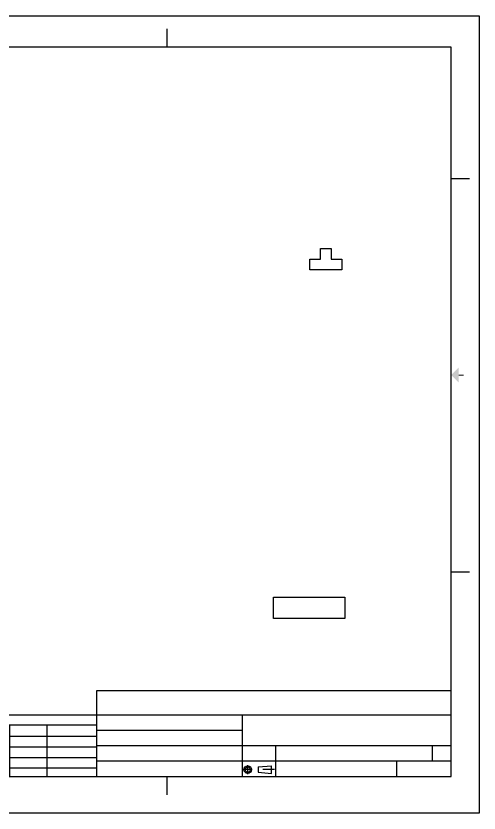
# Model space of a CAD drawing. Header units: millimetres. Extents: x 393.2 to 449.6, y 107.5 to 114.2.
# Drawn here: x 409.56 to 413.46, y 107.5 to 114.22 of the extents above; entities that cross this region are included whole.
import ezdxf

# ---------------------------------------------------------------- set-up
doc = ezdxf.new("R2010")
doc.units = ezdxf.units.MM
doc.header["$LTSCALE"] = 0.5
doc.linetypes.add('CENTER', pattern=[50.8, 31.75, -6.35, 6.35, -6.35])
doc.layers.add('1D', color=4, linetype='Continuous')
doc.layers.add('TB', color=7, linetype='Continuous')

# ---------------------------------------------------------------- blocks, each defined once
blk = doc.blocks.new('FR')
at = {"layer": 'TB'}
for p, q in [((78.32, 188.67), (78.32, 193.22)), ((205.52, 188.67), (205.52, 193.22)), ((8.12, 188.67), (8.12, 9.03)), ((275.59, 188.67), (8.12, 188.67)), ((275.59, 9.03), (275.59, 188.67)), ((3.57, 156.43), (8.12, 156.43)), ((275.59, 156.36), (280.13, 156.36)), ((3.57, 59.52), (8.12, 59.52)), ((275.59, 59.44), (280.13, 59.44)), ((188.21, 30.23), (275.59, 30.23)), ((188.21, 9.03), (188.21, 30.23)), ((121.48, 24.17), (121.48, 9.03)), ((121.48, 24.17), (188.21, 24.17)), ((188.21, 24.17), (275.59, 24.17)), ((224.1, 9.03), (224.1, 24.17)), ((121.48, 21.74), (188.21, 21.74)), ((126.03, 9.03), (126.03, 21.74)), ((166.76, 9.03), (166.76, 21.74)), ((175.96, 9.03), (175.96, 21.74)), ((188.21, 20.42), (224.1, 20.42)), ((121.48, 18.92), (188.21, 18.92)), ((121.48, 16.3), (188.21, 16.3)), ((188.21, 16.66), (275.59, 16.66)), ((232.32, 9.03), (232.32, 16.66)), ((270.99, 12.86), (270.99, 16.66)), ((121.48, 13.68), (188.21, 13.68)), ((188.21, 12.85), (224.1, 12.85)), ((224.1, 12.86), (275.59, 12.86)), ((262.17, 9.03), (262.17, 12.86)), ((121.48, 11.17), (188.21, 11.17)), ((228.03, 11.36), (231.26, 11.65)), ((228.03, 11.36), (228.03, 10.06)), ((228.03, 10.06), (231.26, 9.76)), ((231.26, 9.76), (231.26, 11.65)), ((8.12, 9.03), (275.59, 9.03)), ((78.35, 4.49), (78.35, 9.03)), ((205.55, 4.49), (205.55, 9.03))]:
    blk.add_line(p, q, dxfattribs=at)
at = {"layer": 'TB', "color": 1, "linetype": 'CENTER', "ltscale": 0.002}
for p, q in [((225.43, 9.62), (225.43, 11.79)), ((226.52, 10.71), (224.34, 10.71)), ((232.03, 10.71), (227.29, 10.71))]:
    blk.add_line(p, q, dxfattribs=at)
at = {"layer": 'TB'}
blk.add_lwpolyline([(0, 196.39), (282.46, 196.39), (282.46, 0), (0, 0)], close=True, dxfattribs=at)
at = {"layer": 'TB', "const_width": 0.242}
for points in [[(141.92, 191.7), (141.92, 190.49)], [(5.09, 107.97), (6.3, 107.97)], [(278.62, 107.9), (277.41, 107.9)], [(141.95, 6), (141.95, 7.21)]]:
    blk.add_lwpolyline(points, dxfattribs=at)
at = {"layer": 'TB'}
for radius in [0.945, 0.649]:
    blk.add_circle((225.43, 10.71), radius, dxfattribs=at)
for points in [[(140.1, 190.49), (143.74, 190.49), (141.92, 188.67)], [(6.3, 106.16), (6.3, 109.79), (8.12, 107.97)], [(277.41, 106.08), (277.41, 109.72), (275.59, 107.9)], [(140.13, 7.21), (143.77, 7.21), (141.95, 9.03)]]:
    blk.add_solid(points, dxfattribs=at)

msp = doc.modelspace()

# ---------------------------------------------------------------- linework, layer by layer
at = {"ltscale": 0.3}
msp.add_lwpolyline([(412.2159, 112.2597), (412.2159, 112.1697), (412.3059, 112.1697), (412.3059, 112.0797), (412.2159, 112.0797), (412.2159, 112.0797), (412.1259, 112.0797), (412.1259, 112.0797), (412.0359, 112.0797), (412.0359, 112.1697), (412.1259, 112.1697), (412.1259, 112.2597), (412.2159, 112.2597)], dxfattribs=at)
msp.add_lwpolyline([(411.7316, 109.3212), (412.3316, 109.3212), (412.3316, 109.1412), (411.7316, 109.1412)], close=True, dxfattribs=at)
at = {"layer": '1D', "color": 7, "linetype": 'ByBlock', "lineweight": 0}
msp.add_line((403.8043, 107.5023), (413.4643, 107.5023), dxfattribs=at)
at = {"layer": 'TB', "color": 7, "linetype": 'ByBlock', "lineweight": 0}
msp.add_line((413.4643, 107.5023), (413.4643, 114.2189), dxfattribs=at)

# ---------------------------------------------------------------- block references
at = {"layer": 'TB', "xscale": 0.0341999999999985, "yscale": 0.0341999999999985, "zscale": 0.0341999999999985}
msp.add_blockref('FR', (403.8043, 107.5023), dxfattribs=at)

doc.saveas('drawing.dxf')
